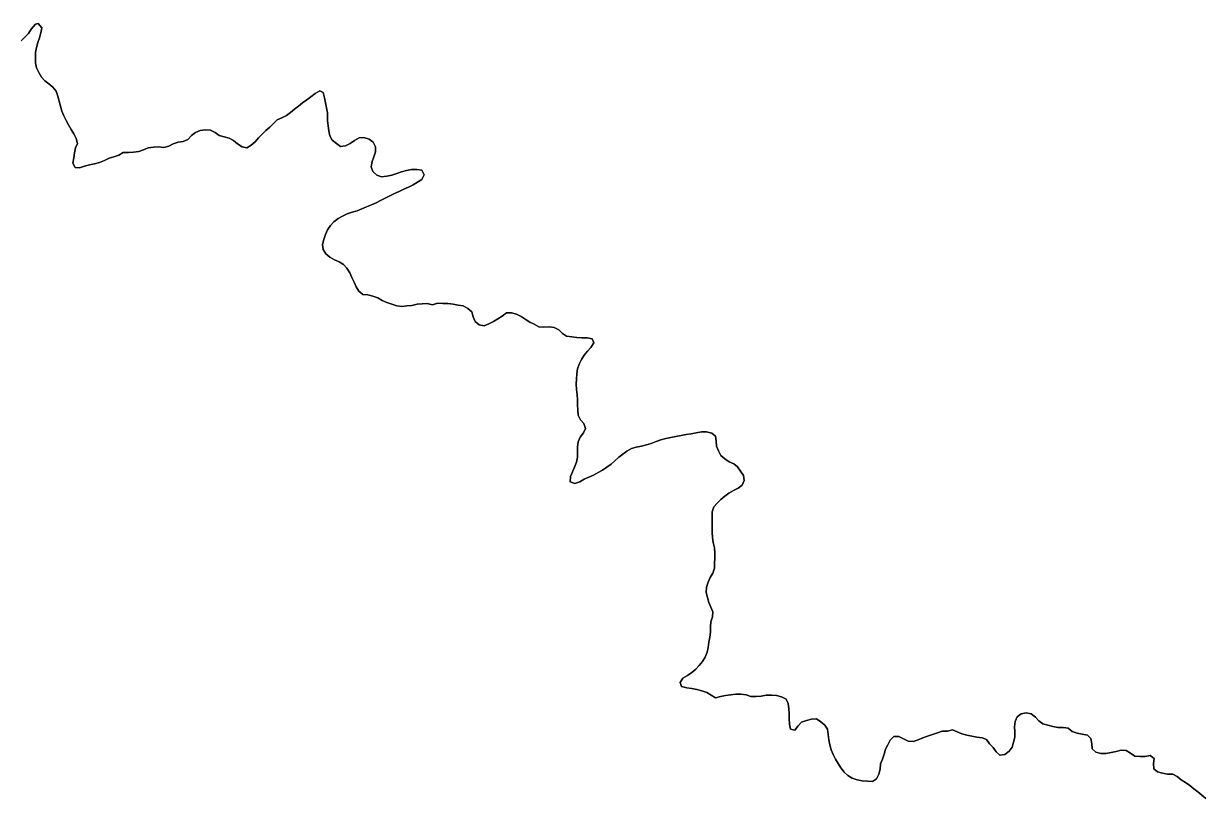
# Model space of a CAD drawing. Header units: inches. Extents: x 141448 to 685535, y 3466439 to 4099221.
# Drawn here: x 491147 to 494330, y 3804063 to 3806150 of the extents above; entities that cross this region are included whole.
import ezdxf

# ---------------------------------------------------------------- set-up
doc = ezdxf.new("R2010")
doc.units = ezdxf.units.IN
doc.header["$MEASUREMENT"] = 0
doc.layers.add('az_county', color=7, linetype='Continuous')

msp = doc.modelspace()

# ---------------------------------------------------------------- linework, layer by layer
at = {"layer": 'az_county'}
for points in [[(494330.78125, 3804063), (494319.96875, 3804071.5), (494309.28125, 3804080.5), (494298.5625, 3804089), (494287.5625, 3804097.75), (494276.375, 3804106), (494264.28125, 3804112.5), (494253.375, 3804121.5), (494241.875, 3804128), (494227.875, 3804128.5), (494214.15625, 3804130.75), (494200.5625, 3804134.25), (494190.5625, 3804142.5), (494189.96875, 3804156.5), (494191.875, 3804170.5), (494181.15625, 3804178.5), (494167.375, 3804176), (494153.46875, 3804175.5), (494139.78125, 3804176.25), (494128.375, 3804184.5), (494116.375, 3804191.5), (494102.5625, 3804192.5), (494089.28125, 3804189), (494075.65625, 3804186.25), (494061.96875, 3804184), (494048.0625, 3804183.5), (494034.375, 3804187.25), (494024.78125, 3804196), (494024.0625, 3804210.25), (494021.28125, 3804224.25), (494011.875, 3804233), (493997.78125, 3804235.75), (493984.0625, 3804238.5), (493971.0625, 3804243), (493959.96875, 3804251.75), (493953.46875, 3804252.75), (493946.78125, 3804254), (493932.65625, 3804254), (493918.96875, 3804256.25), (493905.5625, 3804260), (493892.15625, 3804264), (493880.875, 3804271.5), (493871.78125, 3804282), (493860.78125, 3804290.5), (493847.15625, 3804293.75), (493833.5625, 3804291), (493822.375, 3804282.25), (493817.15625, 3804269.75), (493815.28125, 3804255.75), (493816.65625, 3804242), (493816.28125, 3804228.25), (493812.875, 3804214.75), (493809.375, 3804201), (493801.0625, 3804190.25), (493789.875, 3804181.5), (493776.375, 3804179.5), (493766.375, 3804188.75), (493757.875, 3804200), (493748.5625, 3804210.25), (493740.28125, 3804221.75), (493728.0625, 3804226), (493713.875, 3804227.5), (493700.375, 3804230.75), (493686.875, 3804233.5), (493673.375, 3804237), (493660.78125, 3804242.5), (493648.15625, 3804247.5), (493634.78125, 3804244), (493620.875, 3804244.25), (493607.875, 3804239.5), (493594.78125, 3804235), (493581.46875, 3804231), (493568.375, 3804226.25), (493555.875, 3804220.5), (493542.78125, 3804216), (493529.0625, 3804217.5), (493516.375, 3804223.5), (493504.28125, 3804230), (493490.5625, 3804230), (493480.96875, 3804220), (493474.5625, 3804207.5), (493468.28125, 3804195.25), (493464.28125, 3804182), (493459.65625, 3804168.75), (493454.96875, 3804155.75), (493453.46875, 3804142), (493450.5625, 3804128.5), (493444.28125, 3804116), (493433.28125, 3804108.5), (493419.375, 3804109), (493405.28125, 3804110.5), (493391.5625, 3804112.5), (493378.5625, 3804117.5), (493366.46875, 3804124.5), (493356.5625, 3804134), (493347.96875, 3804145), (493340.28125, 3804156.5), (493333.5625, 3804168.5), (493327.5625, 3804181.25), (493322.0625, 3804194), (493318.28125, 3804207.5), (493315.65625, 3804221), (493313.78125, 3804235), (493311.65625, 3804249), (493304.875, 3804260), (493293.5625, 3804268.75), (493281.875, 3804277), (493268.5625, 3804276.5), (493254.875, 3804273), (493241.78125, 3804268), (493232.5625, 3804258), (493223.96875, 3804247), (493211.875, 3804249), (493209.28125, 3804263), (493208.5625, 3804277), (493208.28125, 3804291), (493207.65625, 3804304.75), (493206.375, 3804318.5), (493200.96875, 3804330.5), (493188.15625, 3804336.5), (493174.78125, 3804340.25), (493160.96875, 3804341.25), (493147.0625, 3804341), (493133.46875, 3804338.25), (493119.5625, 3804337.5), (493105.78125, 3804337.75), (493092.375, 3804341.5), (493078.78125, 3804344), (493064.875, 3804343.75), (493051.15625, 3804342.25), (493037.46875, 3804340), (493023.875, 3804337.5), (493010.375, 3804333.75), (492998.96875, 3804341.25), (492986.78125, 3804348), (492973.78125, 3804352.5), (492960.28125, 3804356), (492946.65625, 3804359), (492932.875, 3804360.5), (492918.5625, 3804364), (492914.875, 3804375), (492922.375, 3804387), (492934.78125, 3804394), (492946.0625, 3804402), (492956.78125, 3804411), (492966.5625, 3804420.5), (492975.5625, 3804431.5), (492982.78125, 3804443.25), (492987.5625, 3804456.5), (492990.5625, 3804469.75), (492992.375, 3804483.5), (492994.5625, 3804497.25), (492996.46875, 3804511), (492996.5625, 3804525), (492997.96875, 3804538.5), (493002.0625, 3804552), (493003.0625, 3804565.5), (492997.5625, 3804578.25), (492992.46875, 3804591), (492988.375, 3804604.5), (492985.28125, 3804618), (492986.0625, 3804632), (492990.5625, 3804645), (492995.875, 3804657.75), (493002.875, 3804670), (493007.28125, 3804682.75), (493007.875, 3804696.75), (493008.28125, 3804710.5), (493008.46875, 3804724.5), (493007.15625, 3804738.25), (493004.15625, 3804752), (493002.46875, 3804765.5), (493001.5625, 3804779.5), (493001.0625, 3804793.5), (493000.875, 3804807.25), (493001.15625, 3804821), (493001.5625, 3804835.25), (493005.46875, 3804848), (493014.96875, 3804858.5), (493024.96875, 3804868), (493035.28125, 3804877.5), (493046.375, 3804885.5), (493058.46875, 3804892.5), (493070.875, 3804899), (493082.28125, 3804907), (493087.65625, 3804919.25), (493085.28125, 3804933), (493077.875, 3804944.75), (493069.5625, 3804956), (493059.5625, 3804964.5), (493046.78125, 3804970), (493034.96875, 3804977.5), (493024.78125, 3804987), (493018.15625, 3804999), (493012.65625, 3805012), (493012.0625, 3805025.5), (493010.5625, 3805039), (492999.875, 3805047), (492986.0625, 3805050), (492972.0625, 3805050.25), (492958.375, 3805048), (492944.78125, 3805045), (492931.0625, 3805042.75), (492917.375, 3805040.5), (492903.78125, 3805038), (492890.15625, 3805035.5), (492876.5625, 3805032.5), (492863.0625, 3805029), (492850.0625, 3805024.25), (492837.28125, 3805019), (492824.0625, 3805015), (492810.5625, 3805012), (492796.875, 3805009.5), (492783.5625, 3805005.5), (492771.46875, 3804998.5), (492760.28125, 3804990.5), (492749.46875, 3804981.75), (492739.46875, 3804972), (492728.875, 3804963), (492717.65625, 3804955), (492706.0625, 3804947.5), (492694.0625, 3804940.5), (492681.875, 3804934), (492669.0625, 3804928.5), (492656.375, 3804922.75), (492644.375, 3804915.5), (492631.375, 3804911), (492619.0625, 3804915.5), (492619.78125, 3804929.75), (492625.28125, 3804942.5), (492630.5625, 3804955.5), (492635.375, 3804968.5), (492638.46875, 3804982), (492638.46875, 3804996), (492638.28125, 3805009.75), (492640.5625, 3805023.5), (492645.5625, 3805036.25), (492654.46875, 3805047.25), (492659.78125, 3805059.5), (492655.875, 3805072.5), (492646.46875, 3805083), (492640.0625, 3805095.25), (492639.0625, 3805109), (492638.65625, 3805123), (492638.28125, 3805137), (492637.5625, 3805150.75), (492636.0625, 3805164.5), (492635.28125, 3805178.5), (492635.375, 3805192.5), (492636.28125, 3805206.25), (492638.78125, 3805219.75), (492643.0625, 3805233), (492648.875, 3805245.5), (492656.78125, 3805257), (492665.5625, 3805267.75), (492674.65625, 3805278), (492682.78125, 3805290), (492677.875, 3805301), (492664.46875, 3805304), (492650.5625, 3805304), (492636.78125, 3805304.5), (492623.0625, 3805306.5), (492609.0625, 3805308.5), (492597.65625, 3805315), (492587.875, 3805325), (492575.5625, 3805331.5), (492562.0625, 3805333.5), (492548.0625, 3805332.25), (492534.5625, 3805333.5), (492522.0625, 3805340), (492509.78125, 3805346.25), (492497.875, 3805353.5), (492486.375, 3805361.25), (492473.875, 3805367.25), (492460.28125, 3805371), (492447.0625, 3805370.5), (492435.78125, 3805362), (492423.875, 3805354.75), (492411.875, 3805348), (492399.78125, 3805341), (492387.28125, 3805335.5), (492373.5625, 3805339), (492362.78125, 3805347.5), (492357.78125, 3805360.5), (492353.5625, 3805373.5), (492342.875, 3805382.5), (492330.5625, 3805390), (492316.875, 3805392), (492303.15625, 3805394.25), (492289.375, 3805396), (492275.5625, 3805396.5), (492261.65625, 3805396.75), (492248.0625, 3805392.5), (492233.875, 3805396.25), (492220.0625, 3805395.5), (492206.28125, 3805394.25), (492192.375, 3805390.5), (492178.78125, 3805390), (492165.28125, 3805388), (492151.46875, 3805390), (492138.375, 3805394.5), (492125.0625, 3805399), (492112.28125, 3805404), (492100.28125, 3805411), (492087.5625, 3805416.25), (492073.875, 3805419), (492059.875, 3805420.75), (492049.375, 3805429), (492042.375, 3805441.25), (492036.78125, 3805454), (492031.0625, 3805466.5), (492025.0625, 3805479), (492017.46875, 3805491), (492008.375, 3805501.5), (491996.5625, 3805508), (491983.78125, 3805514), (491971.28125, 3805520.5), (491960.875, 3805529.5), (491953.28125, 3805541.5), (491951.96875, 3805554.75), (491954.875, 3805568.5), (491959.46875, 3805582), (491965.28125, 3805594.5), (491973.0625, 3805606), (491982.5625, 3805616.25), (491993.5625, 3805625), (492005.65625, 3805631.5), (492018.375, 3805637.25), (492031.46875, 3805642), (492044.78125, 3805646), (492057.5625, 3805651), (492070.375, 3805656.5), (492083.15625, 3805662), (492095.96875, 3805667.5), (492108.28125, 3805673.5), (492120.375, 3805680.25), (492132.78125, 3805686.5), (492145.375, 3805692.5), (492158.0625, 3805698), (492170.78125, 3805703.75), (492183.28125, 3805709.5), (492195.78125, 3805715.75), (492207.875, 3805722.5), (492219.28125, 3805730.5), (492225.28125, 3805743), (492219.28125, 3805755), (492205.46875, 3805757.5), (492191.65625, 3805757), (492178.0625, 3805754), (492164.65625, 3805750.5), (492151.5625, 3805746), (492138.28125, 3805742), (492124.78125, 3805739), (492110.875, 3805737.25), (492097.875, 3805742), (492087.5625, 3805751.75), (492082.78125, 3805764.25), (492085.375, 3805778.25), (492090.0625, 3805791.5), (492094.375, 3805804.5), (492094.375, 3805818.5), (492088.0625, 3805830.75), (492076.875, 3805839), (492063.15625, 3805843.5), (492050.0625, 3805842.5), (492037.875, 3805835), (492026.46875, 3805827), (492013.96875, 3805820.5), (492000.46875, 3805819), (491988.875, 3805826.75), (491977.875, 3805836), (491971.375, 3805847.5), (491968.375, 3805861), (491966.46875, 3805875), (491965.0625, 3805889), (491964.78125, 3805909.5), (491962.15625, 3805923), (491959.5625, 3805936.5), (491957.28125, 3805950), (491953.375, 3805964.5), (491944.28125, 3805969), (491931.875, 3805961.5), (491919.96875, 3805953.25), (491909.15625, 3805944.5), (491897.96875, 3805936.5), (491886.875, 3805928), (491875.875, 3805919.75), (491865.0625, 3805911), (491854.28125, 3805902.25), (491841.875, 3805896.25), (491829.375, 3805890.5), (491819.28125, 3805881), (491809.375, 3805871), (491798.875, 3805862), (491788.78125, 3805852.5), (491779.65625, 3805842), (491770.46875, 3805831.5), (491759.78125, 3805822.5), (491747.65625, 3805815.5), (491734.78125, 3805818), (491723.0625, 3805826.25), (491712.28125, 3805835), (491699.875, 3805841.25), (491686.65625, 3805845.5), (491673.0625, 3805848.5), (491662.28125, 3805857), (491650.0625, 3805863), (491636.0625, 3805864), (491622.28125, 3805862.25), (491609.78125, 3805856.5), (491598.375, 3805848.5), (491588.5625, 3805838.25), (491576.5625, 3805832.5), (491562.5625, 3805831), (491549.46875, 3805826.5), (491537.28125, 3805819.5), (491524.0625, 3805816.75), (491510.0625, 3805818), (491496.0625, 3805817.5), (491482.375, 3805815.5), (491469.65625, 3805809.75), (491456.65625, 3805805.5), (491442.875, 3805804), (491428.875, 3805803.25), (491415.0625, 3805802.5), (491403.0625, 3805795.5), (491389.78125, 3805791.5), (491376.65625, 3805787.25), (491364.0625, 3805781.5), (491351.15625, 3805776), (491337.78125, 3805772.75), (491324.28125, 3805769.5), (491310.875, 3805765.75), (491297.46875, 3805761.5), (491285.375, 3805762), (491279.15625, 3805774.5), (491282.0625, 3805788.5), (491283.375, 3805802.25), (491286.5625, 3805815.5), (491292.0625, 3805827), (491288.375, 3805841), (491282.15625, 3805853.25), (491274.78125, 3805865), (491267.5625, 3805877), (491260.78125, 3805889), (491254.875, 3805901.5), (491249.875, 3805914.5), (491245.5625, 3805927.5), (491242.375, 3805941), (491238.78125, 3805954.5), (491234.0625, 3805967.75), (491225.375, 3805978.5), (491214.875, 3805987.5), (491203.78125, 3805996), (491194.375, 3806006), (491187.15625, 3806018), (491181.375, 3806030.75), (491178.65625, 3806044.25), (491178.15625, 3806058.25), (491178.15625, 3806072), (491180.78125, 3806085.5), (491184.375, 3806099), (491188.875, 3806112), (491193.15625, 3806125.5), (491195.28125, 3806139), (491186.0625, 3806150), (491178.875, 3806148.5), (491167.15625, 3806135.5), (491159.46875, 3806123.25), (491149.78125, 3806113.5), (491140.0625, 3806103.5)], [(491140.0625, 3806103.5), (491149.78125, 3806113.5), (491159.46875, 3806123.25), (491167.15625, 3806135.5), (491178.875, 3806148.5), (491186.0625, 3806150), (491195.28125, 3806139), (491193.15625, 3806125.5), (491188.875, 3806112), (491184.375, 3806099), (491180.78125, 3806085.5), (491178.15625, 3806072), (491178.15625, 3806058.25), (491178.65625, 3806044.25), (491181.375, 3806030.75), (491187.15625, 3806018), (491194.375, 3806006), (491203.78125, 3805996), (491214.875, 3805987.5), (491225.375, 3805978.5), (491234.0625, 3805967.75), (491238.78125, 3805954.5), (491242.375, 3805941), (491245.5625, 3805927.5), (491249.875, 3805914.5), (491254.875, 3805901.5), (491260.78125, 3805889), (491267.5625, 3805877), (491274.78125, 3805865), (491282.15625, 3805853.25), (491288.375, 3805841), (491292.0625, 3805827), (491286.5625, 3805815.5), (491283.375, 3805802.25), (491282.0625, 3805788.5), (491279.15625, 3805774.5), (491285.375, 3805762), (491297.46875, 3805761.5), (491310.875, 3805765.75), (491324.28125, 3805769.5), (491337.78125, 3805772.75), (491351.15625, 3805776), (491364.0625, 3805781.5), (491376.65625, 3805787.25), (491389.78125, 3805791.5), (491403.0625, 3805795.5), (491415.0625, 3805802.5), (491428.875, 3805803.25), (491442.875, 3805804), (491456.65625, 3805805.5), (491469.65625, 3805809.75), (491482.375, 3805815.5), (491496.0625, 3805817.5), (491510.0625, 3805818), (491524.0625, 3805816.75), (491537.28125, 3805819.5), (491549.46875, 3805826.5), (491562.5625, 3805831), (491576.5625, 3805832.5), (491588.5625, 3805838.25), (491598.375, 3805848.5), (491609.78125, 3805856.5), (491622.28125, 3805862.25), (491636.0625, 3805864), (491650.0625, 3805863), (491662.28125, 3805857), (491673.0625, 3805848.5), (491686.65625, 3805845.5), (491699.875, 3805841.25), (491712.28125, 3805835), (491723.0625, 3805826.25), (491734.78125, 3805818), (491747.65625, 3805815.5), (491759.78125, 3805822.5), (491770.46875, 3805831.5), (491779.65625, 3805842), (491788.78125, 3805852.5), (491798.875, 3805862), (491809.375, 3805871), (491819.28125, 3805881), (491829.375, 3805890.5), (491841.875, 3805896.25), (491854.28125, 3805902.25), (491865.0625, 3805911), (491875.875, 3805919.75), (491886.875, 3805928), (491897.96875, 3805936.5), (491909.15625, 3805944.5), (491919.96875, 3805953.25), (491931.875, 3805961.5), (491944.28125, 3805969), (491953.375, 3805964.5), (491957.28125, 3805950), (491959.5625, 3805936.5), (491962.15625, 3805923), (491964.78125, 3805909.5), (491965.0625, 3805889), (491966.46875, 3805875), (491968.375, 3805861), (491971.375, 3805847.5), (491977.875, 3805836), (491988.875, 3805826.75), (492000.46875, 3805819), (492013.96875, 3805820.5), (492026.46875, 3805827), (492037.875, 3805835), (492050.0625, 3805842.5), (492063.15625, 3805843.5), (492076.875, 3805839), (492088.0625, 3805830.75), (492094.375, 3805818.5), (492094.375, 3805804.5), (492090.0625, 3805791.5), (492085.375, 3805778.25), (492082.78125, 3805764.25), (492087.5625, 3805751.75), (492097.875, 3805742), (492110.875, 3805737.25), (492124.78125, 3805739), (492138.28125, 3805742), (492151.5625, 3805746), (492164.65625, 3805750.5), (492178.0625, 3805754), (492191.65625, 3805757), (492205.46875, 3805757.5), (492219.28125, 3805755), (492225.28125, 3805743), (492219.28125, 3805730.5), (492207.875, 3805722.5), (492195.78125, 3805715.75), (492183.28125, 3805709.5), (492170.78125, 3805703.75), (492158.0625, 3805698), (492145.375, 3805692.5), (492132.78125, 3805686.5), (492120.375, 3805680.25), (492108.28125, 3805673.5), (492095.96875, 3805667.5), (492083.15625, 3805662), (492070.375, 3805656.5), (492057.5625, 3805651), (492044.78125, 3805646), (492031.46875, 3805642), (492018.375, 3805637.25), (492005.65625, 3805631.5), (491993.5625, 3805625), (491982.5625, 3805616.25), (491973.0625, 3805606), (491965.28125, 3805594.5), (491959.46875, 3805582), (491954.875, 3805568.5), (491951.96875, 3805554.75), (491953.28125, 3805541.5), (491960.875, 3805529.5), (491971.28125, 3805520.5), (491983.78125, 3805514), (491996.5625, 3805508), (492008.375, 3805501.5), (492017.46875, 3805491), (492025.0625, 3805479), (492031.0625, 3805466.5), (492036.78125, 3805454), (492042.375, 3805441.25), (492049.375, 3805429), (492059.875, 3805420.75), (492073.875, 3805419), (492087.5625, 3805416.25), (492100.28125, 3805411), (492112.28125, 3805404), (492125.0625, 3805399), (492138.375, 3805394.5), (492151.46875, 3805390), (492165.28125, 3805388), (492178.78125, 3805390), (492192.375, 3805390.5), (492206.28125, 3805394.25), (492220.0625, 3805395.5), (492233.875, 3805396.25), (492248.0625, 3805392.5), (492261.65625, 3805396.75), (492275.5625, 3805396.5), (492289.375, 3805396), (492303.15625, 3805394.25), (492316.875, 3805392), (492330.5625, 3805390), (492342.875, 3805382.5), (492353.5625, 3805373.5), (492357.78125, 3805360.5), (492362.78125, 3805347.5), (492373.5625, 3805339), (492387.28125, 3805335.5), (492399.78125, 3805341), (492411.875, 3805348), (492423.875, 3805354.75), (492435.78125, 3805362), (492447.0625, 3805370.5), (492460.28125, 3805371), (492473.875, 3805367.25), (492486.375, 3805361.25), (492497.875, 3805353.5), (492509.78125, 3805346.25), (492522.0625, 3805340), (492534.5625, 3805333.5), (492548.0625, 3805332.25), (492562.0625, 3805333.5), (492575.5625, 3805331.5), (492587.875, 3805325), (492597.65625, 3805315), (492609.0625, 3805308.5), (492623.0625, 3805306.5), (492636.78125, 3805304.5), (492650.5625, 3805304), (492664.46875, 3805304), (492677.875, 3805301), (492682.78125, 3805290), (492674.65625, 3805278), (492665.5625, 3805267.75), (492656.78125, 3805257), (492648.875, 3805245.5), (492643.0625, 3805233), (492638.78125, 3805219.75), (492636.28125, 3805206.25), (492635.375, 3805192.5), (492635.28125, 3805178.5), (492636.0625, 3805164.5), (492637.5625, 3805150.75), (492638.28125, 3805137), (492638.65625, 3805123), (492639.0625, 3805109), (492640.0625, 3805095.25), (492646.46875, 3805083), (492655.875, 3805072.5), (492659.78125, 3805059.5), (492654.46875, 3805047.25), (492645.5625, 3805036.25), (492640.5625, 3805023.5), (492638.28125, 3805009.75), (492638.46875, 3804996), (492638.46875, 3804982), (492635.375, 3804968.5), (492630.5625, 3804955.5), (492625.28125, 3804942.5), (492619.78125, 3804929.75), (492619.0625, 3804915.5), (492631.375, 3804911), (492644.375, 3804915.5), (492656.375, 3804922.75), (492669.0625, 3804928.5), (492681.875, 3804934), (492694.0625, 3804940.5), (492706.0625, 3804947.5), (492717.65625, 3804955), (492728.875, 3804963), (492739.46875, 3804972), (492749.46875, 3804981.75), (492760.28125, 3804990.5), (492771.46875, 3804998.5), (492783.5625, 3805005.5), (492796.875, 3805009.5), (492810.5625, 3805012), (492824.0625, 3805015), (492837.28125, 3805019), (492850.0625, 3805024.25), (492863.0625, 3805029), (492876.5625, 3805032.5), (492890.15625, 3805035.5), (492903.78125, 3805038), (492917.375, 3805040.5), (492931.0625, 3805042.75), (492944.78125, 3805045), (492958.375, 3805048), (492972.0625, 3805050.25), (492986.0625, 3805050), (492999.875, 3805047), (493010.5625, 3805039), (493012.0625, 3805025.5), (493012.65625, 3805012), (493018.15625, 3804999), (493024.78125, 3804987), (493034.96875, 3804977.5), (493046.78125, 3804970), (493059.5625, 3804964.5), (493069.5625, 3804956), (493077.875, 3804944.75), (493085.28125, 3804933), (493087.65625, 3804919.25), (493082.28125, 3804907), (493070.875, 3804899), (493058.46875, 3804892.5), (493046.375, 3804885.5), (493035.28125, 3804877.5), (493024.96875, 3804868), (493014.96875, 3804858.5), (493005.46875, 3804848), (493001.5625, 3804835.25), (493001.15625, 3804821), (493000.875, 3804807.25), (493001.0625, 3804793.5), (493001.5625, 3804779.5), (493002.46875, 3804765.5), (493004.15625, 3804752), (493007.15625, 3804738.25), (493008.46875, 3804724.5), (493008.28125, 3804710.5), (493007.875, 3804696.75), (493007.28125, 3804682.75), (493002.875, 3804670), (492995.875, 3804657.75), (492990.5625, 3804645), (492986.0625, 3804632), (492985.28125, 3804618), (492988.375, 3804604.5), (492992.46875, 3804591), (492997.5625, 3804578.25), (493003.0625, 3804565.5), (493002.0625, 3804552), (492997.96875, 3804538.5), (492996.5625, 3804525), (492996.46875, 3804511), (492994.5625, 3804497.25), (492992.375, 3804483.5), (492990.5625, 3804469.75), (492987.5625, 3804456.5), (492982.78125, 3804443.25), (492975.5625, 3804431.5), (492966.5625, 3804420.5), (492956.78125, 3804411), (492946.0625, 3804402), (492934.78125, 3804394), (492922.375, 3804387), (492914.875, 3804375), (492918.5625, 3804364), (492932.875, 3804360.5), (492946.65625, 3804359), (492960.28125, 3804356), (492973.78125, 3804352.5), (492986.78125, 3804348), (492998.96875, 3804341.25), (493010.375, 3804333.75), (493023.875, 3804337.5), (493037.46875, 3804340), (493051.15625, 3804342.25), (493064.875, 3804343.75), (493078.78125, 3804344), (493092.375, 3804341.5), (493105.78125, 3804337.75), (493119.5625, 3804337.5), (493133.46875, 3804338.25), (493147.0625, 3804341), (493160.96875, 3804341.25), (493174.78125, 3804340.25), (493188.15625, 3804336.5), (493200.96875, 3804330.5), (493206.375, 3804318.5), (493207.65625, 3804304.75), (493208.28125, 3804291), (493208.5625, 3804277), (493209.28125, 3804263), (493211.875, 3804249), (493223.96875, 3804247), (493232.5625, 3804258), (493241.78125, 3804268), (493254.875, 3804273), (493268.5625, 3804276.5), (493281.875, 3804277), (493293.5625, 3804268.75), (493304.875, 3804260), (493311.65625, 3804249), (493313.78125, 3804235), (493315.65625, 3804221), (493318.28125, 3804207.5), (493322.0625, 3804194), (493327.5625, 3804181.25), (493333.5625, 3804168.5), (493340.28125, 3804156.5), (493347.96875, 3804145), (493356.5625, 3804134), (493366.46875, 3804124.5), (493378.5625, 3804117.5), (493391.5625, 3804112.5), (493405.28125, 3804110.5), (493419.375, 3804109), (493433.28125, 3804108.5), (493444.28125, 3804116), (493450.5625, 3804128.5), (493453.46875, 3804142), (493454.96875, 3804155.75), (493459.65625, 3804168.75), (493464.28125, 3804182), (493468.28125, 3804195.25), (493474.5625, 3804207.5), (493480.96875, 3804220), (493490.5625, 3804230), (493504.28125, 3804230), (493516.375, 3804223.5), (493529.0625, 3804217.5), (493542.78125, 3804216), (493555.875, 3804220.5), (493568.375, 3804226.25), (493581.46875, 3804231), (493594.78125, 3804235), (493607.875, 3804239.5), (493620.875, 3804244.25), (493634.78125, 3804244), (493648.15625, 3804247.5), (493660.78125, 3804242.5), (493673.375, 3804237), (493686.875, 3804233.5), (493700.375, 3804230.75), (493713.875, 3804227.5), (493728.0625, 3804226), (493740.28125, 3804221.75), (493748.5625, 3804210.25), (493757.875, 3804200), (493766.375, 3804188.75), (493776.375, 3804179.5), (493789.875, 3804181.5), (493801.0625, 3804190.25), (493809.375, 3804201), (493812.875, 3804214.75), (493816.28125, 3804228.25), (493816.65625, 3804242), (493815.28125, 3804255.75), (493817.15625, 3804269.75), (493822.375, 3804282.25), (493833.5625, 3804291), (493847.15625, 3804293.75), (493860.78125, 3804290.5), (493871.78125, 3804282), (493880.875, 3804271.5), (493892.15625, 3804264), (493905.5625, 3804260), (493918.96875, 3804256.25), (493932.65625, 3804254), (493946.78125, 3804254), (493953.46875, 3804252.75), (493959.96875, 3804251.75), (493971.0625, 3804243), (493984.0625, 3804238.5), (493997.78125, 3804235.75), (494011.875, 3804233), (494021.28125, 3804224.25), (494024.0625, 3804210.25), (494024.78125, 3804196), (494034.375, 3804187.25), (494048.0625, 3804183.5), (494061.96875, 3804184), (494075.65625, 3804186.25), (494089.28125, 3804189), (494102.5625, 3804192.5), (494116.375, 3804191.5), (494128.375, 3804184.5), (494139.78125, 3804176.25), (494153.46875, 3804175.5), (494167.375, 3804176), (494181.15625, 3804178.5), (494191.875, 3804170.5), (494189.96875, 3804156.5), (494190.5625, 3804142.5), (494200.5625, 3804134.25), (494214.15625, 3804130.75), (494227.875, 3804128.5), (494241.875, 3804128), (494253.375, 3804121.5), (494264.28125, 3804112.5), (494276.375, 3804106), (494287.5625, 3804097.75), (494298.5625, 3804089), (494309.28125, 3804080.5), (494319.96875, 3804071.5), (494330.78125, 3804063)]]:
    msp.add_lwpolyline(points, dxfattribs=at)

doc.saveas('drawing.dxf')
